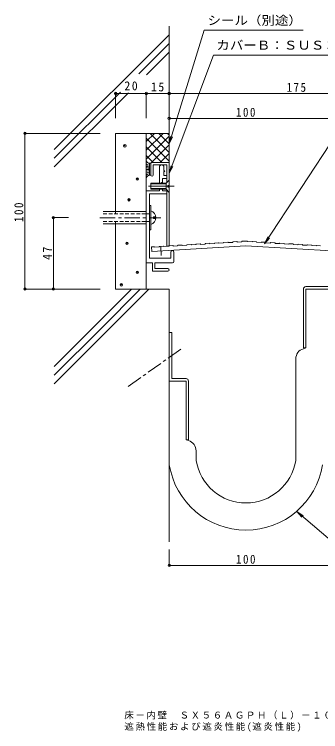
# Model space of a CAD drawing. Units: millimetres at full size, sheet at 1:2. Extents: x -239 to 283, y -274 to 194.
# Drawn here: x -238.7 to -39, y -273.9 to 194.1 of the extents above; entities that cross this region are included whole.
import ezdxf
from ezdxf.enums import TextEntityAlignment as Align

# ---------------------------------------------------------------- set-up
doc = ezdxf.new("R2010")
doc.units = ezdxf.units.MM
doc.header["$LTSCALE"] = 2
doc.header["$PDMODE"] = 32
doc.header["$PDSIZE"] = 1.6
doc.linetypes.add('CHAIN1', pattern=[8, 5, -1, 1, -1])
doc.linetypes.add('DASHED1', pattern=[1.8, 1.2, -0.6])
for name, color, linetype, lineweight in [('D-0', 3, 'Continuous', 9), ('D-1', 2, 'Continuous', 9), ('D-2', 3, 'Continuous', 9), ('D-3', 6, 'Continuous', 5), ('D-4', 7, 'Continuous', 9), ('D-5', 7, 'Continuous', 9)]:
    doc.layers.add(name, color=color, linetype=linetype, lineweight=lineweight)
doc.layers.add('F-5_F-5ﾚｲﾔ', color=7, linetype='Continuous')
doc.styles.add('ＭＳ ゴシック', font='')
doc.styles.get('ＭＳ ゴシック').set_extended_font_data('MS Gothic')

msp = doc.modelspace()

# ---------------------------------------------------------------- linework, layer by layer
at = {"layer": 'D-0'}
for p, q in [((-151.629, 94.677), (-152.723, 95.296)), ((-151.529, 93.786), (-152.696, 94.132)), ((-151.629, 95.765), (-152.673, 96.483)), ((-150.534, 95.592), (-151.605, 95.791)), ((-150.561, 94.577), (-151.555, 94.651)), ((-150.534, 93.786), (-151.506, 93.786)), ((-150.538, 96.949), (-149.733, 96.949)), ((-150.532, 96.937), (-150.532, 89.052)), ((-149.731, 96.937), (-149.731, 89.052)), ((-149.687, 89.174), (-149.687, 96.924)), ((-138.187, 97.424), (-149.187, 97.424)), ((-139.187, 95.924), (-148.187, 95.924)), ((-148.187, 89.174), (-148.187, 95.924)), ((-139.187, 84.424), (-139.187, 95.924)), ((-150.534, 92.894), (-152.696, 92.894)), ((-151.579, 90.939), (-152.696, 90.446)), ((-150.534, 91.015), (-151.529, 90.939)), ((-150.548, 89.053), (-149.729, 89.053)), ((-139.187, 42.924), (-139.187, 79.424)), ((-149.05, 39.375), (-149.233, 42.37)), ((-87.687, 43.129), (-149.05, 39.375)), ((-87.687, 43.129), (7.989, 37.277))]:
    msp.add_line(p, q, dxfattribs=at)
at = {"layer": 'D-0', "linetype": 'CHAIN1'}
msp.add_line((-142.878, 36.747), (-143.244, 42.736), dxfattribs=at)
at = {"layer": 'D-0'}
for points in [[(-139.187, 42.924), (-137.687, 42.924), (-137.687, 96.924)], [(-150.534, 92.029), (-151.306, 92.029), (-152.696, 91.807)], [(-150.534, 89.974), (-151.828, 89.701), (-152.673, 89.033)]]:
    msp.add_lwpolyline(points, dxfattribs=at)
for centre, radius, start, end in [((-150.359, 99.565), 2.619, 205.46629, 266.15474), ((-149.187, 96.924), 0.5, 90, 176.59944), ((-138.187, 96.924), 0.5, 0, 90), ((-150.185, 86.376), 2.709, 97.96758, 156.66208), ((-148.937, 89.174), 0.75, 180, 0)]:
    msp.add_arc(centre, radius, start, end, dxfattribs=at)
at = {"layer": 'D-1'}
for p, q in [((-144.161, 83.924), (-144.161, 94.412)), ((-141.161, 92.511), (-141.161, 94.412)), ((-140.661, 91.645), (-141.161, 92.511)), ((-141.161, 91.645), (-140.661, 91.645)), ((-141.161, 88.912), (-141.161, 91.645)), ((-142.161, 84.412), (-142.661, 84.412)), ((-142.661, 84.412), (-142.661, 83.924)), ((-142.161, 84.412), (-142.161, 86.912)), ((-139.161, 86.912), (-142.161, 86.912)), ((-139.161, 88.912), (-141.161, 88.912)), ((-151.341, 81.924), (-134.479, 81.924)), ((-149.687, 83.924), (-149.687, 79.924)), ((-139.687, 83.424), (-149.687, 83.424)), ((-149.687, 80.424), (-139.687, 80.424)), ((-144.161, 78.912), (-144.161, 79.924)), ((-142.661, 83.412), (-142.161, 83.412)), ((-142.161, 78.912), (-142.161, 79.924)), ((-139.687, 83.924), (-139.687, 79.924)), ((-144.161, 78.912), (-152.661, 78.912)), ((-150.687, 34.924), (-150.687, 76.912)), ((-139.311, 76.912), (-150.687, 76.912)), ((-139.311, 78.912), (-142.161, 78.912)), ((-139.311, 76.912), (-139.311, 78.912)), ((-150.695, 71.412), (-150.695, 61.406)), ((-150.695, 69.406), (-149.695, 69.406)), ((-149.695, 69.406), (-149.695, 53.405)), ((-180.767, 65.406), (-152.687, 65.406)), ((-152.687, 63.906), (-150.695, 63.906)), ((-147.895, 61.906), (-146.422, 61.906)), ((-147.895, 60.906), (-147.895, 61.906)), ((-147.895, 60.906), (-146.422, 60.906)), ((-180.767, 57.406), (-152.687, 57.406)), ((-152.687, 58.906), (-150.695, 58.906)), ((-149.695, 53.405), (-150.695, 53.405)), ((-136.687, 34.924), (-136.687, 38.924)), ((-134.687, 32.924), (-134.687, 38.924)), ((-150.687, 34.924), (-136.687, 34.924)), ((-152.687, 31.924), (-148.678, 31.924)), ((-148.678, 31.935), (-148.678, 26.424)), ((-147.187, 31.924), (-135.687, 31.924)), ((-147.187, 28.174), (-138.562, 28.174)), ((-147.178, 31.935), (-147.178, 28.185)), ((-148.678, 26.424), (-138.562, 26.424))]:
    msp.add_line(p, q, dxfattribs=at)
at = {"layer": 'D-1', "linetype": 'CHAIN1'}
msp.add_line((-182.883, 61.406), (-143.199, 61.406), dxfattribs=at)
at = {"layer": 'D-1', "linetype": 'DASHED1'}
for p, q in [((-180.767, 63.906), (-150.695, 63.906)), ((-180.767, 58.906), (-150.695, 58.906))]:
    msp.add_line(p, q, dxfattribs=at)
at = {"layer": 'D-1'}
for points in [[(-137.687, 85.924), (-139.687, 83.924), (-149.687, 83.924)], [(-149.687, 79.924), (-139.687, 79.924), (-137.687, 77.924)], [(-137.687, 82.424), (-138.687, 82.424), (-138.687, 81.424), (-137.687, 81.424)]]:
    msp.add_lwpolyline(points, dxfattribs=at)
for centre, radius, start, end in [((-142.661, 94.412), 1.5, 0, 176.59944), ((-151.113, 61.406), 4.718, 287.49231, 72.50768), ((-135.687, 38.924), 1, 0, 176.59944), ((-135.687, 32.924), 1, 270, 0), ((-138.562, 27.299), 0.875, 270, 90)]:
    msp.add_arc(centre, radius, start, end, dxfattribs=at)
at = {"layer": 'D-2'}
for p, q in [((-147.436, 42.48), (-149.233, 42.37)), ((-147.224, 42.292), (-147.218, 42.193)), ((-141.447, 42.846), (-144.042, 42.687)), ((-141.235, 42.659), (-141.229, 42.559)), ((-138.235, 42.742), (-141.229, 42.559)), ((-138.241, 42.842), (-138.235, 42.742)), ((-135.459, 43.212), (-138.054, 43.054)), ((-135.247, 43.025), (-135.241, 42.925)), ((-132.246, 43.108), (-135.241, 42.925)), ((-132.252, 43.208), (-132.246, 43.108)), ((-129.47, 43.579), (-132.065, 43.42)), ((-129.258, 43.391), (-129.252, 43.291)), ((-126.257, 43.475), (-129.252, 43.291)), ((-126.263, 43.574), (-126.257, 43.475)), ((-123.481, 43.945), (-126.076, 43.786)), ((-123.269, 43.758), (-123.263, 43.658)), ((-120.269, 43.841), (-123.263, 43.658)), ((-120.275, 43.941), (-120.269, 43.841)), ((-117.492, 44.311), (-120.087, 44.153)), ((-117.28, 44.124), (-117.274, 44.024)), ((-114.28, 44.207), (-117.274, 44.024)), ((-114.286, 44.307), (-114.28, 44.207)), ((-111.503, 44.678), (-114.098, 44.519)), ((-111.291, 44.49), (-111.285, 44.39)), ((-108.291, 44.574), (-111.285, 44.39)), ((-108.297, 44.673), (-108.291, 44.574)), ((-105.514, 45.044), (-108.11, 44.885)), ((-105.303, 44.856), (-105.296, 44.757)), ((-102.302, 44.94), (-105.296, 44.757)), ((-102.308, 45.04), (-102.302, 44.94)), ((-99.526, 45.41), (-102.121, 45.251)), ((-99.314, 45.223), (-99.308, 45.123)), ((-96.313, 45.306), (-99.308, 45.123)), ((-96.319, 45.406), (-96.313, 45.306)), ((-93.537, 45.776), (-96.132, 45.618)), ((-93.325, 45.589), (-93.319, 45.489)), ((-90.324, 45.672), (-93.319, 45.489)), ((-90.331, 45.772), (-90.324, 45.672)), ((-87.688, 46.134), (-90.143, 45.984)), ((-87.688, 46.134), (-86.877, 46.085)), ((-86.69, 45.873), (-86.696, 45.773)), ((-86.696, 45.773), (-83.701, 45.59)), ((-83.695, 45.69), (-83.701, 45.59)), ((-83.483, 45.877), (-80.888, 45.718)), ((-80.701, 45.507), (-80.707, 45.407)), ((-80.707, 45.407), (-77.712, 45.224)), ((-77.706, 45.323), (-77.712, 45.224)), ((-77.495, 45.511), (-74.899, 45.352)), ((-74.712, 45.14), (-74.718, 45.04)), ((-74.718, 45.04), (-71.724, 44.857)), ((-71.718, 44.957), (-71.724, 44.857)), ((-71.506, 45.144), (-68.911, 44.986)), ((-68.723, 44.774), (-68.729, 44.674)), ((-68.729, 44.674), (-65.735, 44.491)), ((-65.729, 44.591), (-65.735, 44.491)), ((-65.517, 44.778), (-62.922, 44.619)), ((-62.734, 44.408), (-62.74, 44.308)), ((-62.74, 44.308), (-59.746, 44.125)), ((-59.74, 44.224), (-59.746, 44.125)), ((-59.528, 44.412), (-56.933, 44.253)), ((-56.746, 44.041), (-56.752, 43.942)), ((-56.752, 43.942), (-53.757, 43.758)), ((-53.751, 43.858), (-53.757, 43.758)), ((-53.539, 44.046), (-50.944, 43.887)), ((-50.757, 43.675), (-50.763, 43.575)), ((-50.763, 43.575), (-47.768, 43.392)), ((-47.762, 43.492), (-47.768, 43.392)), ((-47.55, 43.679), (-44.955, 43.521)), ((-44.768, 43.309), (-44.774, 43.209)), ((-44.774, 43.209), (-41.78, 43.026)), ((-41.774, 43.126), (-41.78, 43.026)), ((-41.562, 43.313), (-38.967, 43.154))]:
    msp.add_line(p, q, dxfattribs=at)
at = {"layer": 'D-2', "color": 4}
for p, q in [((-50.187, 14.822), (-50.187, -23.578)), ((37.322, 14.822), (-48.587, 14.822)), ((-136.087, -13.576), (-137.687, -13.576)), ((-136.087, -13.576), (-136.087, -43.576)), ((-50.217, -24.072), (-48.587, -23.578)), ((-55.187, -30.771), (-55.187, -96.976)), ((-137.687, -99.746), (-137.687, -45.176)), ((-137.687, -45.176), (-126.787, -45.176)), ((-126.787, -43.576), (-136.087, -43.576)), ((-125.187, -45.176), (-125.187, -83.576)), ((-125.157, -84.07), (-126.787, -83.576)), ((-120.187, -90.769), (-120.187, -96.976))]:
    msp.add_line(p, q, dxfattribs=at)
at = {"layer": 'D-2', "color": 4, "linetype": 'CHAIN1'}
msp.add_line((-130.175, -24.38), (-164.964, -49.07), dxfattribs=at)
at = {"layer": 'D-2'}
msp.add_lwpolyline([(-144.23, 42.476), (-144.224, 42.376), (-147.218, 42.193)], dxfattribs=at)
at = {"layer": 'D-2', "color": 4}
for points in [[(-50.187, -23.578), (-48.587, -23.578), (-48.587, 14.822)], [(-48.587, 16.422), (37.322, 16.422), (37.322, 14.822)], [(-125.187, -83.576), (-126.787, -83.576), (-126.787, -45.176)]]:
    msp.add_lwpolyline(points, dxfattribs=at)
at = {"layer": 'D-2'}
for centre, start, end in [((-147.424, 42.28), 3.50005, 93.50005), ((-144.03, 42.488), 93.50005, 183.50005), ((-141.435, 42.646), 3.50005, 93.50005), ((-138.041, 42.854), 93.50005, 183.50005), ((-135.446, 43.013), 3.50005, 93.50005), ((-132.053, 43.22), 93.50005, 183.50005), ((-129.457, 43.379), 3.50005, 93.50005), ((-126.064, 43.587), 93.50005, 183.50005), ((-123.469, 43.745), 3.50005, 93.50005), ((-120.075, 43.953), 93.50005, 183.50005), ((-117.48, 44.112), 3.50005, 93.50005), ((-114.086, 44.319), 93.50005, 183.50005), ((-111.491, 44.478), 3.50005, 93.50005), ((-108.097, 44.686), 93.50005, 183.50005), ((-105.502, 44.844), 3.50005, 93.50005), ((-102.109, 45.052), 93.50005, 183.50005), ((-99.513, 45.211), 3.50005, 93.50005), ((-96.12, 45.418), 93.50005, 183.50005), ((-93.525, 45.577), 3.50005, 93.50005), ((-90.131, 45.784), 93.50005, 183.50005), ((-86.889, 45.885), 356.5, 86.5), ((-83.496, 45.677), 86.5, 176.5), ((-80.9, 45.519), 356.5, 86.5), ((-77.507, 45.311), 86.5, 176.5), ((-74.912, 45.152), 356.5, 86.5), ((-71.518, 44.945), 86.5, 176.5), ((-68.923, 44.786), 356.5, 86.5), ((-65.529, 44.579), 86.5, 176.5), ((-62.934, 44.42), 356.5, 86.5), ((-59.54, 44.212), 86.5, 176.5), ((-56.945, 44.054), 356.5, 86.5), ((-53.552, 43.846), 86.5, 176.5), ((-50.956, 43.687), 356.5, 86.5), ((-47.563, 43.48), 86.5, 176.5), ((-44.968, 43.321), 356.5, 86.5), ((-41.574, 43.113), 86.5, 176.5)]:
    msp.add_arc(centre, 0.2, start, end, dxfattribs=at)
at = {"layer": 'D-2', "color": 4}
for centre, radius, start, end in [((-48.587, 14.822), 1.6, 90, 180), ((-48.187, -30.771), 7, 106.85841, 180), ((-126.787, -45.176), 1.6, 0, 90), ((-127.187, -90.769), 7, 0, 73.14159), ((-87.687, -91.829), 32.905, 188.9995, 351.0005), ((-87.687, -91.829), 50.615, 188.9995, 351.0005)]:
    msp.add_arc(centre, radius, start, end, dxfattribs=at)
at = {"layer": 'D-3'}
for p, q in [((-137.687, 186.447), (-137.687, 96.924)), ((-212.678, 105.808), (-137.687, 180.799)), ((-157.652, 155.176), (-137.687, 175.142)), ((-152.615, 154.557), (-137.687, 169.485)), ((-212.678, 100.151), (-169.524, 143.305)), ((-212.678, 94.494), (-164.211, 142.961)), ((-152.687, 105.358), (-141.621, 116.424)), ((-152.687, 111.015), (-147.278, 116.424)), ((-152.687, 116.424), (-152.687, 14.822)), ((-152.687, 99.701), (-137.687, 114.701)), ((-152.687, 113.198), (-137.687, 98.198)), ((-150.256, 116.424), (-137.687, 103.855)), ((-144.599, 116.424), (-137.687, 109.512)), ((-138.942, 116.424), (-137.687, 115.169)), ((-149.307, 97.424), (-137.687, 109.044)), ((-152.687, 107.541), (-142.57, 97.424)), ((-143.65, 97.424), (-137.687, 103.387)), ((-152.687, 101.884), (-148.227, 97.424)), ((-137.993, 97.424), (-137.687, 97.73)), ((-172.687, 58.922), (-172.687, 14.822)), ((-162.242, 14.822), (-212.678, -35.613)), ((-150.929, 14.822), (-212.678, -46.927)), ((-156.585, 14.822), (-182.43, -11.023)), ((-137.687, 14.822), (-172.687, 14.822)), ((-137.687, 14.822), (-137.687, -150.114)), ((-212.678, -41.27), (-182.43, -11.023))]:
    msp.add_line(p, q, dxfattribs=at)
msp.add_lwpolyline([(-137.687, 116.424), (-172.687, 116.424), (-172.687, 63.922)], dxfattribs=at)
for p in [(-166.684, 108.295), (-158.56, 86.631), (-163.976, 73.091), (-165.33, 44.657), (-158.56, 25.701), (-168.934, 17.614)]:
    msp.add_point(p, dxfattribs=at)
at = {"layer": 'D-4'}
for p, q in [((-114.874, 183.793), (-50.321, 183.793)), ((-108.935, 167.418), (72.16, 167.418)), ((-7.492, 148.421), (-75.559, 44.355)), ((-172.687, 143.038), (-172.687, 126.424)), ((-152.687, 142.438), (-172.687, 142.438)), ((-137.687, 109.512), (-135.608, 114.059)), ((-137.687, 90.408), (-135.342, 94.824)), ((-75.559, 44.355), (-73.392, 48.861)), ((-75.559, 44.355), (-72.3, 48.146)), ((13.143, -188.357), (-54.519, -130.272)), ((-54.519, -130.272), (-51.202, -134.013)), ((-54.519, -130.272), (-50.347, -133.027))]:
    msp.add_line(p, q, dxfattribs=at)
for points in [[(-114.874, 183.793), (-137.687, 109.512), (-136.856, 114.442)], [(-108.935, 167.418), (-137.687, 90.408), (-136.564, 95.28)]]:
    msp.add_lwpolyline(points, dxfattribs=at)
for p in [(-172.687, 142.438), (-152.687, 142.438)]:
    msp.add_point(p, dxfattribs=at)
at = {"layer": 'D-5'}
for p, q in [((-152.687, 142.438), (37.322, 142.438)), ((-152.687, 142.438), (-152.687, 126.424)), ((37.322, 126.205), (-137.75, 126.205)), ((-182.682, 116.424), (-232.452, 116.424)), ((-231.852, 14.822), (-231.852, 116.424)), ((-203.394, 61.433), (-213.884, 61.433)), ((-213.284, 14.822), (-213.284, 61.433)), ((-182.682, 14.822), (-232.452, 14.822)), ((-137.687, -155.116), (-137.687, -165.457)), ((-137.687, -165.457), (62.317, -165.457))]:
    msp.add_line(p, q, dxfattribs=at)
for p in [(-152.687, 142.438), (-137.75, 142.438), (-137.75, 126.205), (-231.852, 116.424), (-213.284, 61.433), (-231.852, 14.822), (-213.284, 14.822), (-137.687, -165.457)]:
    msp.add_point(p, dxfattribs=at)

# ---------------------------------------------------------------- texts
at = {"layer": 'D-4', "color": 2, "style": 'ＭＳ ゴシック', "width": 1.1}
for s, p in [('シール（別途）', (-112.766, 185.478)), ('カバーＢ：ＳＵＳ３０４Ｈ．Ｌ．ｔ＝１．５', (-106.983, 169.278))]:
    msp.add_text(s, height=5.865, dxfattribs=at).set_placement(p, align=Align.BOTTOM_LEFT)
at = {"layer": 'D-4', "color": 2, "insert": (-166.937, 144.438), "char_height": 5.865, "attachment_point": 7, "style": 'ＭＳ ゴシック'}
msp.add_mtext('\\T1.27;\\W0.95;20', dxfattribs=at)
at = {"layer": 'D-5', "color": 2, "char_height": 5.865, "attachment_point": 7, "style": 'ＭＳ ゴシック'}
for s, insert, rotation in [('\\T1.27;\\W0.95;15', (-149.603, 143.732), 0.001), ('\\T1.27;\\W0.9;100', (-232.852, 58.591), 90), ('\\T1.27;\\W0.95;47', (-214.284, 33.878), 90)]:
    msp.add_mtext(s, dxfattribs=dict(at, insert=insert, rotation=rotation))
for s, insert in [('\\T1.27;\\W0.9;175', (-61.214, 143.438)), ('\\T1.27;\\W0.9;100', (-94.214, 127.205)), ('\\T1.27;\\W0.9;100', (-94.185, -164.457))]:
    msp.add_mtext(s, dxfattribs=dict(at, insert=insert))
at = {"layer": 'F-5_F-5ﾚｲﾔ', "char_height": 4.399, "attachment_point": 7, "style": 'ＭＳ ゴシック'}
for s, insert in [('\\T1.17;床－内壁\u3000ＳＸ５６ＡＧＰＨ（Ｌ）－１００Ｇ\u3000ノンスリップタイプ', (-166.984, -265.97)), ('\\T1.18;遮熱性能および遮炎性能(遮炎性能)', (-166.984, -273.941))]:
    msp.add_mtext(s, dxfattribs=dict(at, insert=insert))

doc.saveas('drawing.dxf')
